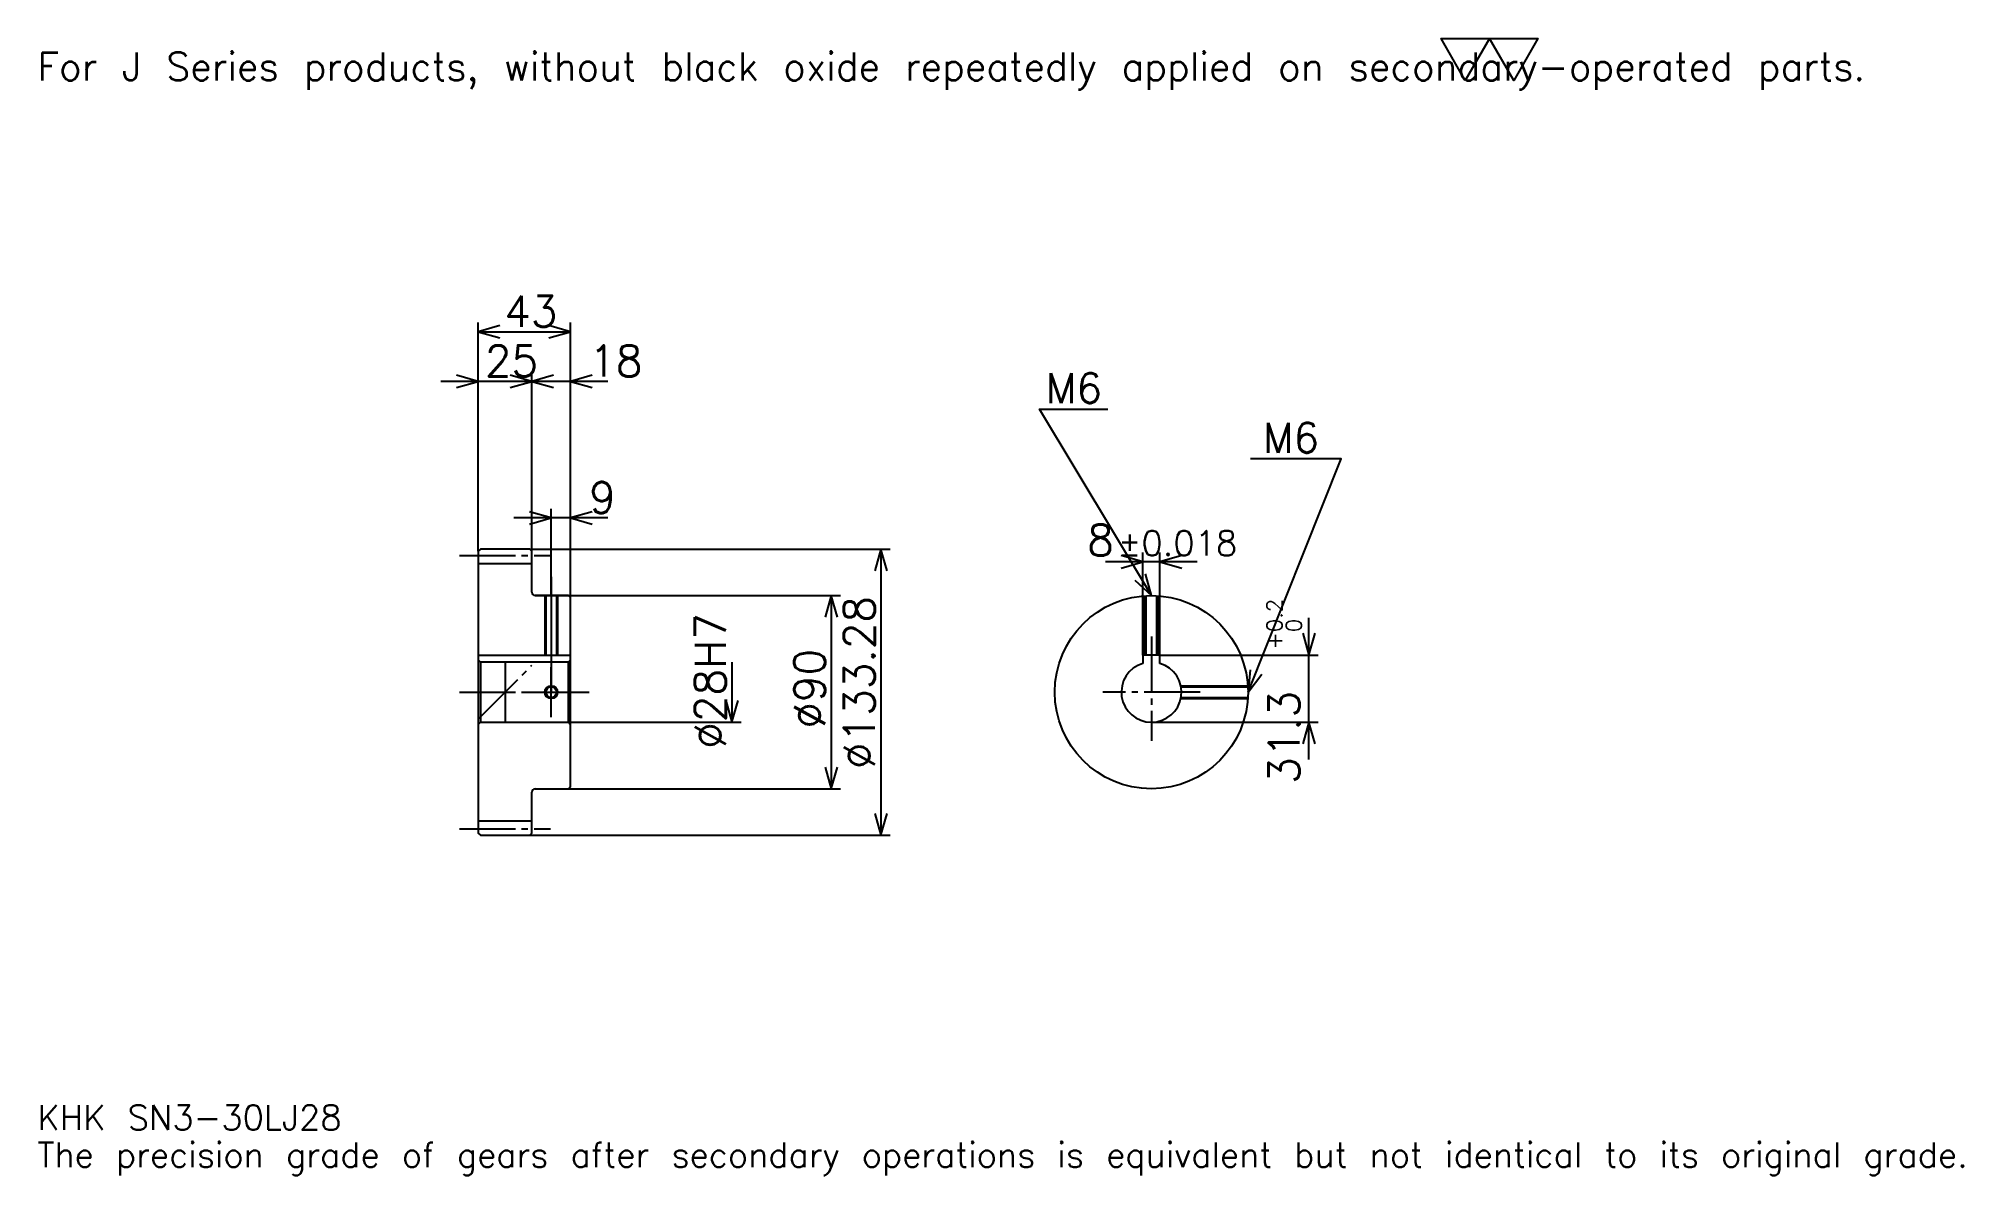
# Model space of a CAD drawing. Extents: x 29 to 926, y 11 to 540.
import ezdxf

# ---------------------------------------------------------------- set-up
doc = ezdxf.new("R2010")
doc.units = 0
doc.linetypes.add('DASHDOT', pattern=[34.695651, 26.021739, -2.891304, 2.891304, -2.891304])
doc.layers.get('0').update_dxf_attribs({"linetype": 'CONTINUOUS'})
doc.layers.add('DASHDOT', color=6, linetype='DASHDOT')
doc.styles.add('KANJI', font='TXT', dxfattribs={"bigfont": 'BIGFONT'})

msp = doc.modelspace()

# ---------------------------------------------------------------- linework, layer by layer
at = {"color": 5}
for p, q in [((234.195663, 302.280884), (234.195663, 407.813538)), ((234.195663, 403.476562), (277.195679, 403.476562)), ((277.195679, 302.280884), (277.195679, 407.813538)), ((276.543488, 380.34613), (216.847839, 380.34613)), ((294.543488, 380.34613), (241.847839, 380.34613)), ((259.195679, 302.280884), (259.195679, 384.683075)), ((294.543488, 316.737427), (250.847839, 316.737427)), ((268.195679, 302.280884), (268.195679, 321.074371)), ((234.195663, 301.280884), (234.195663, 302.280884)), ((258.195679, 302.280884), (277.195679, 302.280884)), ((259.195679, 301.280884), (259.195679, 302.280884)), ((268.195679, 280.641296), (268.195679, 302.280884)), ((268.195679, 280.641296), (268.195679, 302.280884)), ((277.195679, 302.280884), (426.097839, 302.280884)), ((277.195679, 279.641296), (277.195679, 302.280884)), ((421.760864, 302.280884), (421.760864, 169.001694)), ((569.065247, 296.310852), (526.369568, 296.310852)), ((543.717407, 252.941299), (543.717407, 300.647827)), ((551.717407, 252.941299), (551.717407, 300.647827)), ((260.695679, 280.641296), (277.195679, 280.641296)), ((277.195679, 280.641296), (402.967407, 280.641296)), ((398.630432, 280.641296), (398.630432, 190.641296)), ((621.108704, 204.293472), (621.108704, 270.289124)), ((551.717407, 252.941299), (625.445618, 252.941299)), ((352.369568, 249.641296), (352.369568, 221.641296)), ((277.195679, 221.641296), (356.706543, 221.641296)), ((547.717407, 221.641296), (625.445618, 221.641296)), ((260.695679, 190.641296), (277.195679, 190.641296)), ((277.195679, 190.641296), (402.967407, 190.641296)), ((258.195679, 169.001694), (277.195679, 169.001694)), ((277.195679, 169.001694), (426.097839, 169.001694))]:
    msp.add_line(p, q, dxfattribs=at)
at = {"color": 4}
for p, q in [((234.195663, 295.530884), (259.195679, 295.530884)), ((234.195663, 252.941299), (277.195679, 252.941299)), ((235.195663, 249.641296), (235.195663, 221.641296)), ((276.195679, 249.641296), (277.195679, 250.641296)), ((276.195679, 221.641296), (277.195679, 220.641296)), ((234.195663, 175.751694), (259.195679, 175.751694))]:
    msp.add_line(p, q, dxfattribs=at)
at = {"color": 7}
msp.add_line((246.695663, 250.097824), (246.695663, 221.184769), dxfattribs=at)
msp.add_lwpolyline([(693.913025, 520.434753), (682.636963, 539.97998), (727.741272, 539.97998), (716.46521, 520.434753), (705.189087, 539.97998), (693.913025, 520.434753)], dxfattribs=at)
at = {"color": 5}
for points in [[(244.315231, 406.367859), (234.195663, 403.476562), (244.315231, 400.585266)], [(267.076111, 400.585266), (277.195679, 403.476562), (267.076111, 406.367859)], [(224.076096, 377.454803), (234.195663, 380.34613), (224.076096, 383.237427)], [(249.076096, 377.454803), (259.195679, 380.34613), (249.076096, 383.237427)], [(269.315216, 383.237427), (259.195679, 380.34613), (269.315216, 377.454803)], [(287.315216, 383.237427), (277.195679, 380.34613), (287.315216, 377.454803)], [(547.717407, 280.641296), (495.67395, 367.380432), (527.478271, 367.380432)], [(592.717407, 235.641296), (636.086975, 344.25), (593.873901, 344.25)], [(258.076111, 313.84613), (268.195679, 316.737427), (258.076111, 319.628723)], [(287.315216, 319.628723), (277.195679, 316.737427), (287.315216, 313.84613)], [(424.652191, 292.161346), (421.760864, 302.280884), (418.869568, 292.161346)], [(533.597839, 293.419556), (543.717407, 296.310852), (533.597839, 299.202148)], [(561.836975, 299.202148), (551.717407, 296.310852), (561.836975, 293.419556)], [(540.031677, 287.831177), (547.717407, 280.641296), (544.990173, 290.806305)], [(401.521759, 270.521729), (398.630432, 280.641296), (395.739136, 270.521729)], [(618.217407, 263.060852), (621.108704, 252.941299), (624, 263.060852)], [(593.785034, 246.111511), (592.717407, 235.641296), (599.155334, 243.967056)], [(349.478271, 231.760864), (352.369568, 221.641296), (355.260864, 231.760864)], [(624, 211.521729), (621.108704, 221.641296), (618.217407, 211.521729)], [(395.739136, 200.760864), (398.630432, 190.641296), (401.521759, 200.760864)], [(418.869568, 179.121262), (421.760864, 169.001694), (424.652191, 179.121262)]]:
    msp.add_lwpolyline(points, dxfattribs=at)
at = {"color": 4}
for points in [[(259.195679, 282.141296), (259.195679, 301.280884), (258.195679, 302.280884), (235.195663, 302.280884), (234.195663, 301.280884), (234.195663, 220.641296)], [(260.695679, 190.641296), (276.195679, 190.641296), (277.195679, 191.641296), (277.195679, 279.641296), (276.195679, 280.641296), (260.695679, 280.641296)], [(265.195679, 280.641296), (265.195679, 252.941299)], [(265.735657, 280.641296), (265.735657, 252.941299)], [(270.65567, 280.641296), (270.65567, 252.941299)], [(271.195679, 280.641296), (271.195679, 252.941299)], [(544.717407, 252.941299), (544.717407, 280.541199)], [(545.257385, 252.941299), (545.257385, 280.574005)], [(550.177368, 252.941299), (550.177368, 280.574005)], [(550.717407, 252.941299), (550.717407, 280.541199)], [(551.717407, 249.057709), (551.717407, 252.941299), (543.717407, 252.941299), (543.717407, 249.057709)], [(234.195663, 220.641296), (235.195663, 221.641296), (276.195679, 221.641296), (276.195679, 249.641296), (235.195663, 249.641296), (234.195663, 250.641296)], [(561.392212, 238.641296), (592.61731, 238.641296)], [(561.499573, 238.101303), (592.650085, 238.101303)], [(561.499573, 233.18129), (592.650085, 233.18129)], [(561.392212, 232.641296), (592.61731, 232.641296)], [(234.195663, 220.641296), (234.195663, 170.001694), (235.195663, 169.001694), (258.195679, 169.001694), (259.195679, 170.001694), (259.195679, 189.141296)]]:
    msp.add_lwpolyline(points, dxfattribs=at)
for centre, radius in [((547.717407, 235.641296), 45), ((268.195679, 235.641296), 2.46)]:
    msp.add_circle(centre, radius, dxfattribs=at)
at = {"color": 7}
msp.add_circle((268.195679, 235.641296), 3, dxfattribs=at)
at = {"color": 4}
for centre, radius, start, end in [((260.695679, 282.141296), 1.5, 180, 270), ((547.717407, 235.641296), 14, 106.601549926, 73.398450074), ((260.695679, 189.141296), 1.5, 90, 180)]:
    msp.add_arc(centre, radius, start, end, dxfattribs=at)
at = {"layer": 'DASHDOT', "color": 7}
for p, q in [((225.521744, 299.280884), (267.869568, 299.280884)), ((268.195679, 280.641296), (268.195679, 235.641296)), ((547.717407, 261.615204), (547.717407, 212.967377)), ((234.195663, 223.141296), (259.195679, 248.141296)), ((225.521744, 235.641296), (285.869568, 235.641296)), ((570.391296, 235.641296), (525.043518, 235.641296)), ((225.521744, 172.001694), (267.869568, 172.001694))]:
    msp.add_line(p, q, dxfattribs=at)
for points in [[(268.195679, 289.315216), (268.195679, 244.26738)], [(268.195679, 223.967377), (268.195679, 247.315216)], [(256.521759, 235.641296), (279.869568, 235.641296)]]:
    msp.add_lwpolyline(points, dxfattribs=at)

# ---------------------------------------------------------------- texts
at = {"color": 7, "style": 'KANJI'}
for s, height, p in [('For J Series products, without black oxide repeatedly applied on secondary-operated parts.', 13.01087, (28.913044, 520.434753)), ('43', 14.456522, (246.29892, 405.789612)), ('25', 14.456522, (237.29892, 382.65918)), ('18', 14.456522, (285.869568, 382.65918)), ('M6', 13.878261, (498.565247, 370.271729)), ('M6', 13.878261, (599.656494, 347.141296)), ('9', 14.456522, (285.869568, 319.050476)), ('8', 14.456522, (517.876282, 299.202148)), ('%%p0.018', 11.565217, (532.186462, 299.202148)), ('KHK SN3-30LJ28', 11.565217, (28.913044, 31.804348)), ('The precision grade of gears after secondary operations is equivalent but not identical to its original grade.', 11.565217, (28.913044, 14.456522))]:
    msp.add_text(s, height=height, dxfattribs=at).set_placement(p)
for s, height, p in [('%%c133.28', 14.456522, (418.869568, 199.861404)), ('0.2', 7.228261, (608.676086, 263.609772)), ('%%c28H7', 14.456522, (349.478271, 209.258148)), ('+', 7.228261, (608.676086, 255.514114)), ('0', 7.228261, (617.639099, 263.609772)), ('%%c90', 14.456522, (395.739136, 218.654877)), ('31.3', 14.456522, (616.771729, 192.940567))]:
    msp.add_text(s, height=height, rotation=90, dxfattribs=at).set_placement(p)

doc.saveas('drawing.dxf')
